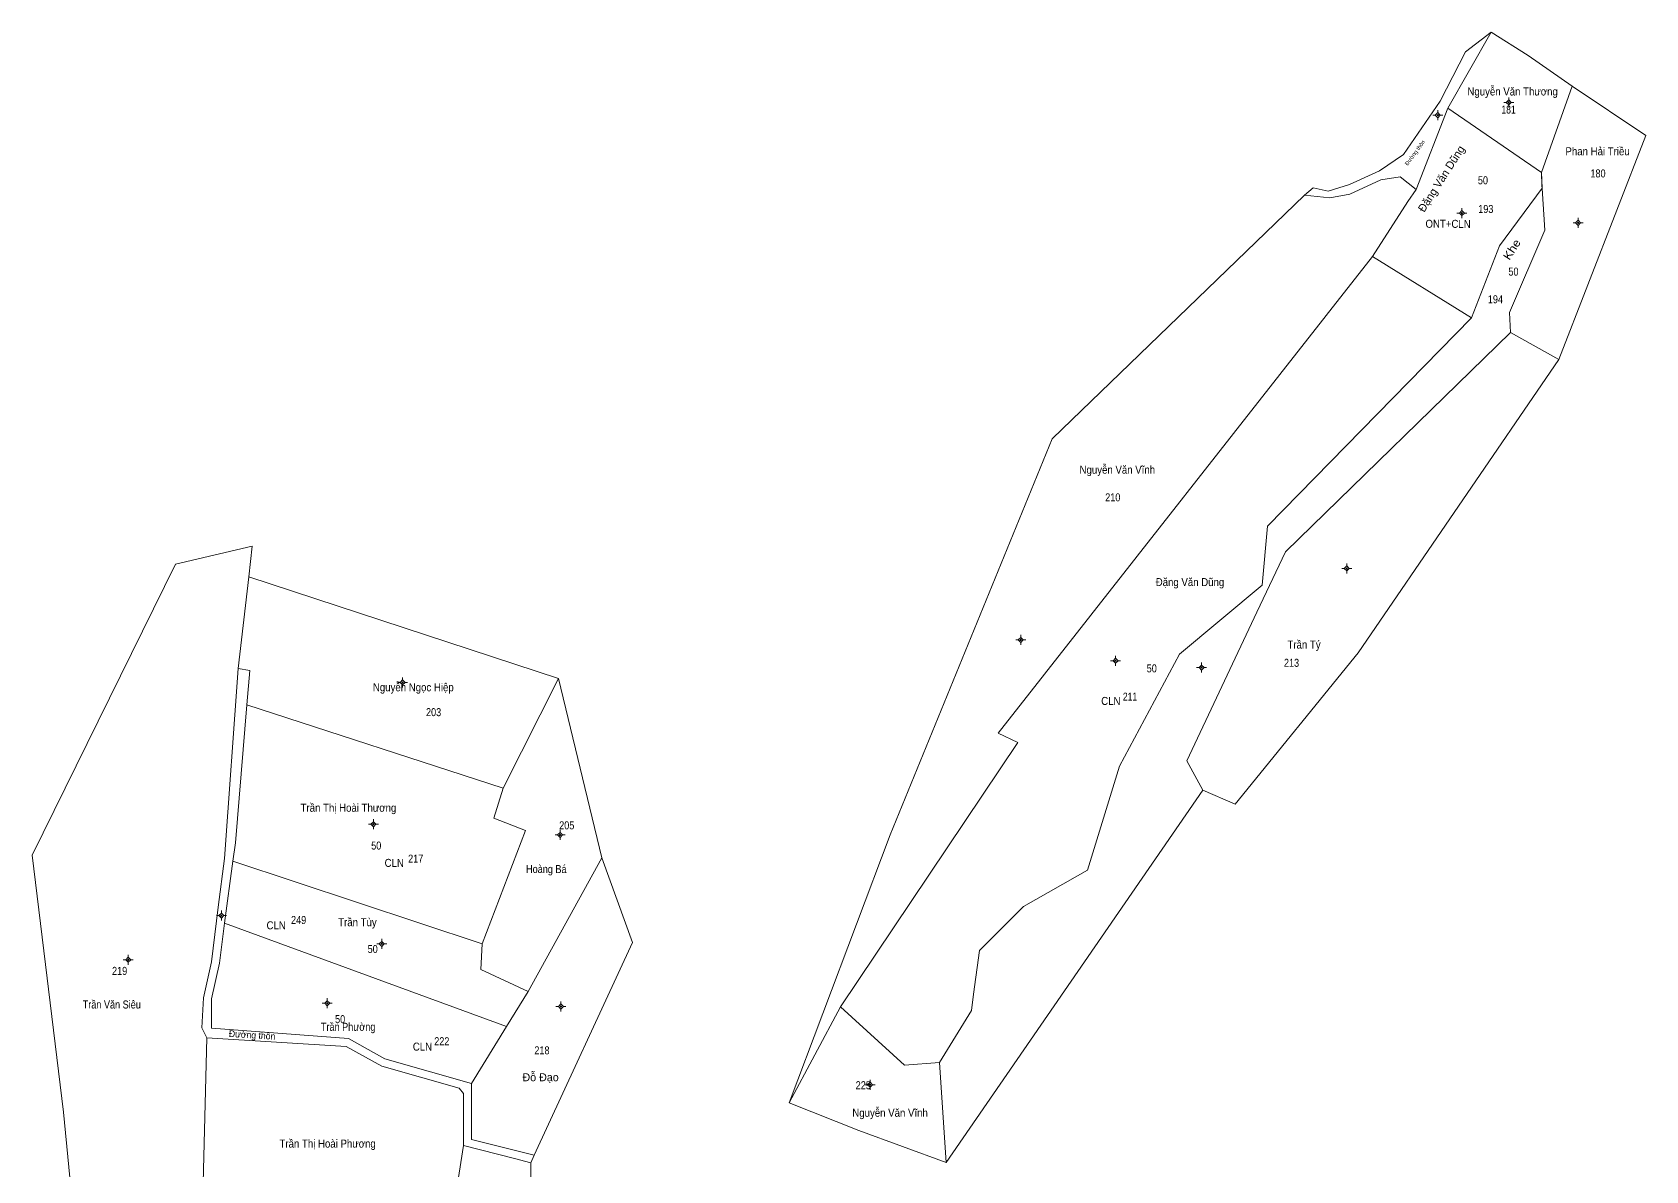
# Model space of a CAD drawing. Header units: metres. Extents: x 537114 to 539413, y 1847369 to 1850045.
# Drawn here: x 538586.2 to 538989.5, y 1849061 to 1849345.4 of the extents above; entities that cross this region are included whole.
import ezdxf
from ezdxf.enums import TextEntityAlignment as Align

# ---------------------------------------------------------------- set-up
doc = ezdxf.new("R2010")
doc.units = ezdxf.units.M
doc.header["$LTSCALE"] = 0.8
for name, color, linetype in [('1', 7, 'Continuous'), ('2', 7, 'Continuous'), ('3', 7, 'Continuous'), ('4', 7, 'Continuous')]:
    doc.layers.add(name, color=color, linetype=linetype)
for name, color, linetype, lineweight in [('11', 7, 'Continuous', 13), ('22', 7, 'Continuous', 13), ('5', 7, 'Continuous', 13)]:
    doc.layers.add(name, color=color, linetype=linetype, lineweight=lineweight)

msp = doc.modelspace()

# ---------------------------------------------------------------- hatches: boundary and pattern name
at = {"layer": '11'}
for points in [[(538937.6998, 1849324.66, 1), (538937.3998, 1849324.66, 1)], [(538955.4298, 1849327.84, 1), (538955.1297, 1849327.84, 1)], [(538943.7498, 1849300.19, 1), (538943.4498, 1849300.19, 1)], [(538972.7598, 1849297.76, 1), (538972.4598, 1849297.76, 1)], [(538914.9398, 1849211.42, 1), (538914.6397, 1849211.42, 1)], [(538833.4398, 1849193.56, 1), (538833.1397, 1849193.56, 1)], [(538857.1597, 1849188.37, 1), (538856.8597, 1849188.37, 1)], [(538678.9498, 1849182.93, 1), (538678.6498, 1849182.93, 1)], [(538878.6597, 1849186.66, 1), (538878.3597, 1849186.66, 1)], [(538671.6398, 1849147.51, 1), (538671.3398, 1849147.51, 1)], [(538718.2998, 1849144.83, 1), (538717.9997, 1849144.83, 1)], [(538633.6498, 1849124.68, 1), (538633.3498, 1849124.68, 1)], [(538673.7197, 1849117.63, 1), (538673.4197, 1849117.63, 1)], [(538610.3898, 1849113.66, 1), (538610.0898, 1849113.66, 1)], [(538660.1298, 1849102.78, 1), (538659.8298, 1849102.78, 1)], [(538718.5397, 1849101.98, 1), (538718.2397, 1849101.98, 1)], [(538795.7798, 1849082.44, 1), (538795.4798, 1849082.44, 1)]]:
    msp.add_hatch(color=256, dxfattribs=at).paths.add_polyline_path(points)

# ---------------------------------------------------------------- linework, layer by layer
for p, q in [((538955.28, 1849329.09), (538955.28, 1849328.47)), ((538936.93, 1849324.66), (538936.3, 1849324.66)), ((538937.55, 1849325.91), (538937.55, 1849325.29)), ((538938.8, 1849324.66), (538938.18, 1849324.66)), ((538954.65, 1849327.84), (538954.03, 1849327.84)), ((538955.28, 1849327.21), (538955.28, 1849326.59)), ((538956.53, 1849327.84), (538955.91, 1849327.84)), ((538937.55, 1849324.03), (538937.55, 1849323.41)), ((538942.97, 1849300.19), (538942.35, 1849300.19)), ((538943.6, 1849301.44), (538943.6, 1849300.81)), ((538944.85, 1849300.19), (538944.23, 1849300.19)), ((538943.6, 1849299.57), (538943.6, 1849298.94)), ((538971.99, 1849297.76), (538971.36, 1849297.76)), ((538972.61, 1849299.01), (538972.61, 1849298.39)), ((538972.61, 1849297.13), (538972.61, 1849296.51)), ((538973.86, 1849297.76), (538973.23, 1849297.76)), ((538914.17, 1849211.42), (538913.54, 1849211.42)), ((538914.79, 1849212.67), (538914.79, 1849212.05)), ((538916.04, 1849211.42), (538915.41, 1849211.42)), ((538914.79, 1849210.79), (538914.79, 1849210.17)), ((538832.67, 1849193.56), (538832.04, 1849193.56)), ((538833.29, 1849194.81), (538833.29, 1849194.19)), ((538833.29, 1849192.93), (538833.29, 1849192.31)), ((538834.54, 1849193.56), (538833.91, 1849193.56)), ((538856.39, 1849188.37), (538855.76, 1849188.37)), ((538857.01, 1849189.62), (538857.01, 1849188.99)), ((538857.01, 1849187.75), (538857.01, 1849187.12)), ((538858.26, 1849188.37), (538857.63, 1849188.37)), ((538878.51, 1849187.91), (538878.51, 1849187.29)), ((538678.18, 1849182.93), (538677.55, 1849182.93)), ((538678.8, 1849184.18), (538678.8, 1849183.55)), ((538680.05, 1849182.93), (538679.43, 1849182.93)), ((538877.89, 1849186.66), (538877.26, 1849186.66)), ((538878.51, 1849186.03), (538878.51, 1849185.41)), ((538879.76, 1849186.66), (538879.13, 1849186.66)), ((538678.8, 1849182.31), (538678.8, 1849181.68)), ((538670.87, 1849147.51), (538670.24, 1849147.51)), ((538671.49, 1849148.76), (538671.49, 1849148.13)), ((538671.49, 1849146.89), (538671.49, 1849146.26)), ((538672.74, 1849147.51), (538672.11, 1849147.51)), ((538717.53, 1849144.83), (538716.9, 1849144.83)), ((538718.15, 1849146.08), (538718.15, 1849145.45)), ((538718.15, 1849144.21), (538718.15, 1849143.58)), ((538719.4, 1849144.83), (538718.77, 1849144.83)), ((538632.87, 1849124.68), (538632.25, 1849124.68)), ((538633.5, 1849125.93), (538633.5, 1849125.31)), ((538633.5, 1849124.05), (538633.5, 1849123.43)), ((538634.75, 1849124.68), (538634.13, 1849124.68)), ((538673.57, 1849118.88), (538673.57, 1849118.25)), ((538610.24, 1849114.91), (538610.24, 1849114.29)), ((538672.94, 1849117.63), (538672.32, 1849117.63)), ((538673.57, 1849117.01), (538673.57, 1849116.38)), ((538674.82, 1849117.63), (538674.19, 1849117.63)), ((538609.61, 1849113.66), (538608.99, 1849113.66)), ((538610.24, 1849113.03), (538610.24, 1849112.41)), ((538611.49, 1849113.66), (538610.87, 1849113.66)), ((538659.35, 1849102.78), (538658.73, 1849102.78)), ((538659.98, 1849104.03), (538659.98, 1849103.41)), ((538661.23, 1849102.78), (538660.61, 1849102.78)), ((538718.39, 1849103.23), (538718.39, 1849102.61)), ((538659.98, 1849102.15), (538659.98, 1849101.53)), ((538717.77, 1849101.98), (538717.14, 1849101.98)), ((538718.39, 1849101.35), (538718.39, 1849100.73)), ((538719.64, 1849101.98), (538719.01, 1849101.98)), ((538795.01, 1849082.44), (538794.38, 1849082.44)), ((538795.63, 1849083.69), (538795.63, 1849083.07)), ((538796.88, 1849082.44), (538796.25, 1849082.44)), ((538795.63, 1849081.81), (538795.63, 1849081.19))]:
    msp.add_line(p, q, dxfattribs=at)
for points in [[(538955.28, 1849328.47), (538954.65, 1849327.84), (538955.28, 1849327.21), (538955.91, 1849327.84)], [(538937.55, 1849325.29), (538936.93, 1849324.66), (538937.55, 1849324.03), (538938.18, 1849324.66)], [(538943.6, 1849300.81), (538942.97, 1849300.19), (538943.6, 1849299.57), (538944.23, 1849300.19)], [(538972.61, 1849298.39), (538971.99, 1849297.76), (538972.61, 1849297.13), (538973.23, 1849297.76)], [(538914.79, 1849212.05), (538914.17, 1849211.42), (538914.79, 1849210.79), (538915.41, 1849211.42)], [(538833.29, 1849194.19), (538832.67, 1849193.56), (538833.29, 1849192.93), (538833.91, 1849193.56)], [(538857.01, 1849188.99), (538856.39, 1849188.37), (538857.01, 1849187.75), (538857.63, 1849188.37)], [(538878.51, 1849187.29), (538877.89, 1849186.66), (538878.51, 1849186.03), (538879.13, 1849186.66)], [(538678.8, 1849183.55), (538678.18, 1849182.93), (538678.8, 1849182.31), (538679.43, 1849182.93)], [(538671.49, 1849148.13), (538670.87, 1849147.51), (538671.49, 1849146.89), (538672.11, 1849147.51)], [(538718.15, 1849145.45), (538717.53, 1849144.83), (538718.15, 1849144.21), (538718.77, 1849144.83)], [(538633.5, 1849125.31), (538632.87, 1849124.68), (538633.5, 1849124.05), (538634.13, 1849124.68)], [(538673.57, 1849118.25), (538672.94, 1849117.63), (538673.57, 1849117.01), (538674.19, 1849117.63)], [(538610.24, 1849114.29), (538609.61, 1849113.66), (538610.24, 1849113.03), (538610.87, 1849113.66)], [(538659.98, 1849103.41), (538659.35, 1849102.78), (538659.98, 1849102.15), (538660.61, 1849102.78)], [(538718.39, 1849102.61), (538717.77, 1849101.98), (538718.39, 1849101.35), (538719.01, 1849101.98)], [(538795.63, 1849083.07), (538795.01, 1849082.44), (538795.63, 1849081.81), (538796.25, 1849082.44)]]:
    msp.add_lwpolyline(points, close=True, dxfattribs=at)
for centre in [(538937.5498, 1849324.66), (538955.2797, 1849327.84), (538943.5998, 1849300.19), (538972.6098, 1849297.76), (538914.7897, 1849211.42), (538833.2897, 1849193.56), (538857.0097, 1849188.37), (538678.7998, 1849182.93), (538878.5097, 1849186.66), (538671.4898, 1849147.51), (538718.1497, 1849144.83), (538633.4998, 1849124.68), (538673.5697, 1849117.63), (538610.2398, 1849113.66), (538659.9798, 1849102.78), (538718.3897, 1849101.98), (538795.6298, 1849082.44)]:
    msp.add_circle(centre, 0.15, dxfattribs=at)
at = {"layer": '22'}
for p, q in [((538950.87, 1849345.36), (538940.05, 1849326.39)), ((538940.05, 1849326.39), (538932.14, 1849306.09)), ((538634.32, 1849122.82), (538636.39, 1849138.29)), ((538710.83, 1849062.95), (538711.71, 1849064.85))]:
    msp.add_line(p, q, dxfattribs=at)
for points in [[(538904.26, 1849304.71), (538906.37, 1849306.47), (538910.16, 1849305.68), (538915.5, 1849307.34), (538922.98, 1849310.78), (538928.98, 1849314.79), (538938.13, 1849328.19), (538944.49, 1849340.48), (538950.87, 1849345.36)], [(538904.26, 1849304.71), (538910.59, 1849303.97), (538915.57, 1849304.94), (538923.33, 1849308.54), (538928.13, 1849309.22), (538932.14, 1849306.09)], [(538637.66, 1849186.42), (538634.29, 1849138.98), (538632.68, 1849126.79), (538631.02, 1849113.17), (538629, 1849104.13), (538628.6, 1849096.62), (538629.9, 1849094.12)], [(538639.88, 1849177.36), (538640.59, 1849185.89), (538637.66, 1849186.42)], [(538636.39, 1849138.29), (538637, 1849142.9), (538639.88, 1849177.36)], [(538696, 1849082.75), (538674.39, 1849088.93), (538665.29, 1849093.98), (538631.03, 1849096.58), (538630.99, 1849103.86), (538632.99, 1849112.83), (538634.32, 1849122.82)], [(538629.9, 1849094.12), (538664.7, 1849092.02), (538673.62, 1849087.07), (538692.91, 1849081.55), (538694, 1849080.25), (538694, 1849067.22)], [(538711.71, 1849064.85), (538696, 1849068.78), (538696, 1849082.75)], [(538694, 1849067.22), (538706.75, 1849064.03), (538710.83, 1849062.95)]]:
    msp.add_lwpolyline(points, dxfattribs=at)
at = {"layer": '5'}
for p, q in [((538971.13, 1849331.89), (538963.49, 1849310.31)), ((538963.49, 1849310.31), (538940.05, 1849326.39)), ((538967.81, 1849263.63), (538955.74, 1849270.35)), ((538640.38, 1849209.35), (538637.66, 1849186.42)), ((538717.75, 1849183.9), (538640.38, 1849209.35)), ((538717.75, 1849183.9), (538703.91, 1849156.51)), ((538717.75, 1849183.9), (538728.63, 1849139.11)), ((538703.91, 1849156.51), (538639.88, 1849177.36)), ((538710.22, 1849105.76), (538728.63, 1849139.11)), ((538636.39, 1849138.29), (538698.68, 1849117.65)), ((538634.32, 1849122.82), (538704.79, 1849096.98)), ((538704.79, 1849096.98), (538710.22, 1849105.76)), ((538788.23, 1849101.87), (538775.46, 1849077.91)), ((538696, 1849082.75), (538704.79, 1849096.98)), ((538686.14, 1849016.2), (538694, 1849067.22))]:
    msp.add_line(p, q, dxfattribs=at)
for points in [[(538950.87, 1849345.36), (538960.11, 1849339.55), (538971.13, 1849331.89)], [(538971.13, 1849331.89), (538989.53, 1849319.6), (538967.81, 1849263.63)], [(538946, 1849274), (538953, 1849292), (538963.63, 1849306.42), (538963.59, 1849307.01), (538963.49, 1849310.31)], [(538963.49, 1849310.31), (538963.63, 1849306.42), (538963.63, 1849306.3), (538964.28, 1849295.96), (538955.49, 1849275.36), (538955.74, 1849270.35)], [(538775.46, 1849077.91), (538800.65, 1849144.84), (538841.2, 1849243.82), (538904.26, 1849304.71)], [(538932.14, 1849306.09), (538930.03, 1849303.12), (538921.2, 1849289.38), (538946, 1849274)], [(538788.23, 1849101.87), (538832.59, 1849167.97), (538827.68, 1849170.27), (538921.2, 1849289.38)], [(538946, 1849274), (538895, 1849222), (538893.67, 1849207.26), (538873, 1849190), (538858, 1849162), (538850, 1849136), (538834, 1849127), (538823, 1849116), (538821.54, 1849105.03), (538821, 1849101), (538813, 1849088), (538814.69, 1849063.02), (538878.82, 1849156.06)], [(538955.74, 1849270.35), (538899.48, 1849215.59), (538892.29, 1849200.48), (538874.85, 1849163.37), (538878.82, 1849156.06)], [(538878.82, 1849156.06), (538886.91, 1849152.5), (538917.63, 1849190.31), (538967.81, 1849263.63)], [(538599.4, 1849020.61), (538594.02, 1849075.6), (538586.23, 1849139.8), (538622.04, 1849212.51), (538641.21, 1849216.99), (538640.38, 1849209.35)], [(538703.91, 1849156.51), (538701.59, 1849149.07), (538709.5, 1849145.98), (538698.68, 1849117.65)], [(538711.71, 1849064.85), (538736.29, 1849117.94), (538728.63, 1849139.11)], [(538698.68, 1849117.65), (538698.34, 1849111.26), (538710.22, 1849105.76)], [(538788.23, 1849101.87), (538804.26, 1849087.36), (538813, 1849088)], [(538629.9, 1849094.12), (538628.12, 1849024.93), (538626.56, 1849010.34), (538631.83, 1848996.88)], [(538775.46, 1849077.91), (538792.84, 1849070.98), (538814.69, 1849063.02)], [(538710.83, 1849062.95), (538710.77, 1849012.22), (538700.84, 1848996.97), (538682.73, 1848999.25)]]:
    msp.add_lwpolyline(points, dxfattribs=at)

# ---------------------------------------------------------------- texts
at = {"layer": '1'}
for s, width, p in [('Nguyễn Văn Thương', 0.9, (538956.26, 1849329.57)), ('Phan Hải Triều', 0.9, (538977.495, 1849314.63)), ('Nguyễn Văn Vĩnh', 0.9, (538857.445, 1849235.08)), ('Đặng Văn Dũng', 0.9, (538875.61, 1849207.01)), ('Trần Tý', 0.9, (538904.125, 1849191.39)), ('Nguyễn Ngọc Hiệp', 0.9, (538681.475, 1849180.73)), ('Trần Thị Hoài Thương', 0.9, (538665.265, 1849150.63)), ('Hoàng Bá', 0.85, (538714.72, 1849135.32)), ('Trần Tùy', 0.9, (538667.51, 1849122.04)), ('Trần Văn Siêu', 0.85, (538606.105, 1849101.48)), ('Trần Phường', 0.85, (538665.19, 1849095.9)), ('Nguyễn Văn Vĩnh', 0.9, (538800.645, 1849074.43)), ('Trần Thị Hoài Phương', 0.9, (538660.055, 1849066.73))]:
    msp.add_text(s, height=2, dxfattribs=dict(at, width=width)).set_placement(p, align=Align.CENTER)
for s, height, rotation, p in [('Đường thôn', 1, 53.622, (538932.2479, 1849314.9634)), ('Đặng Văn Dũng ', 2, 57.317, (538939.4745, 1849308.555))]:
    msp.add_text(s, height=height, rotation=rotation, dxfattribs=at).set_placement(p, align=Align.CENTER)
for s, height, rotation, width, p in [('Khe', 2, 57.317, 1.15, (538956.9145, 1849290.565)), ('Đường thôn', 1.7, 356.437, 0.95, (538641.1322, 1849094.0186))]:
    msp.add_text(s, height=height, rotation=rotation, dxfattribs=dict(at, width=width)).set_placement(p, align=Align.CENTER)
msp.add_text('Đỗ Đạo', height=2, dxfattribs=at).set_placement((538713.29, 1849083.31), align=Align.CENTER)
at = {"layer": '2'}
for s, width, p in [('181', 0.8, (538955.2468, 1849325.0643)), ('180', 0.85, (538977.5968, 1849309.1039)), ('193', 0.85, (538949.5518, 1849300.2241)), ('194', 0.85, (538951.9568, 1849277.6639)), ('210', 0.85, (538856.3068, 1849228.1839)), ('213', 0.85, (538900.9918, 1849186.8441)), ('211', 0.8, (538860.6168, 1849178.3843)), ('203', 0.85, (538686.5418, 1849174.5141)), ('205', 0.85, (538719.8268, 1849146.244)), ('217', 0.85, (538682.0718, 1849137.924)), ('249', 0.85, (538652.8018, 1849122.584)), ('219', 0.85, (538608.0618, 1849109.874)), ('222', 0.85, (538688.5918, 1849092.3039)), ('218', 0.85, (538713.6218, 1849090.024)), ('225', 0.85, (538793.9468, 1849081.314))]:
    msp.add_text(s, height=2, rotation=359.819, dxfattribs=dict(at, width=width)).set_placement(p, align=Align.CENTER)
at = {"layer": '3', "width": 0.9}
for s, p in [('ONT+CLN ', (538946.4437, 1849296.4911)), ('CLN ', (538858.9037, 1849177.3025)), ('CLN ', (538679.7837, 1849136.8425)), ('CLN ', (538650.2737, 1849121.2425)), ('CLN ', (538686.8337, 1849090.9425))]:
    msp.add_text(s, height=2, rotation=359.819, dxfattribs=at).set_placement(p, align=Align.RIGHT)
at = {"layer": '4', "width": 0.85}
for p in [(538948.84, 1849307.39), (538956.47, 1849284.57), (538866.06, 1849185.45), (538672.21, 1849141.18), (538671.32, 1849115.34), (538663.18, 1849097.82)]:
    msp.add_text('50', height=2, dxfattribs=at).set_placement(p, align=Align.CENTER)

doc.saveas('drawing.dxf')
